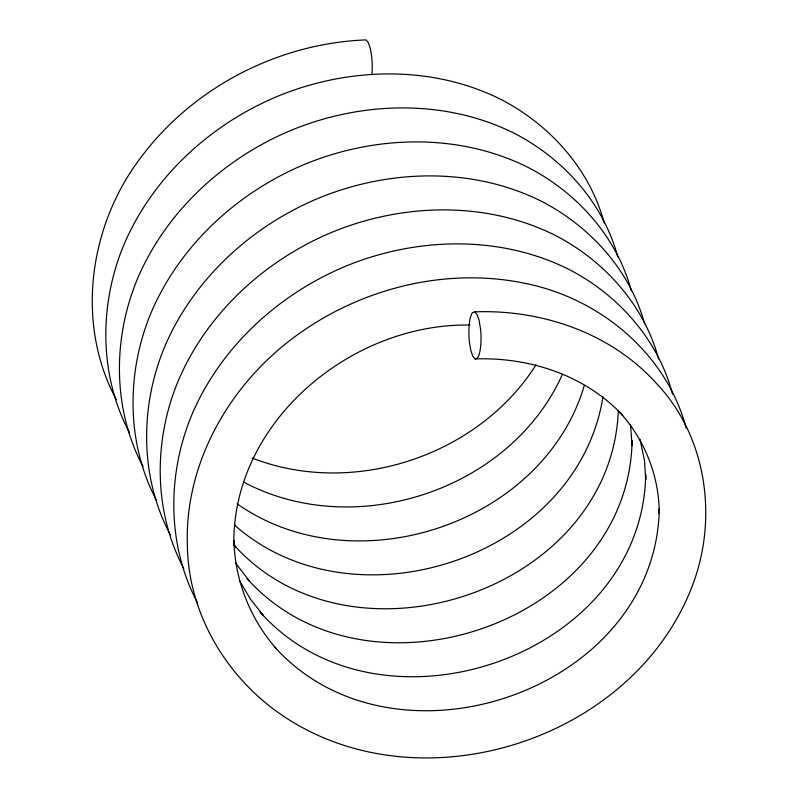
<?xml version="1.0" encoding="UTF-8"?>
<svg xmlns="http://www.w3.org/2000/svg" width="798" height="798" viewBox="0 0 798 798"><rect width="100%" height="100%" fill="white"/><g stroke="black" fill="none" stroke-linecap="round" stroke-linejoin="round"><path stroke-width="1.2" d="M618.32 410.352C611.597 590.171 353.773 676.674 234.562 545.712M602.979 396.726C577.562 557.303 354.891 631.487 234.572 525.124M584.355 385.434C543.328 524.146 354.621 586.45 237.116 503.817M562.47 374.172C510.92 490.102 354.741 541.633 243.39 481.912M536.096 364.736C478.162 456.237 352.935 497.453 252.058 458.022M686.11 428.087C667.876 357.823 606.719 304.188 537.563 286.273C451.419 263.769 356.806 287.609 287.519 342.342C226.273 390.571 184.557 466.222 187.38 545.303C188.158 611.896 224.697 674.579 278.482 712.734C416.616 810.529 635.218 741.631 693.372 583.019C717.821 516.356 706.28 436.007 656.654 383.648C611.258 333.015 541.782 309.355 474.8 311.838L472.506 312.676A23.691 6.025 88 0 0 469.404 342.133L470.77 350.292L472.765 356.187L475.089 358.93C529.124 356.955 585.343 375.24 622.729 415.419L619.338 411.888C644.744 439.329 659.238 476.226 659.278 513.623L659.318 508.735C655.886 691.058 394.312 780.035 274.512 646.839M475.089 358.93L477.384 358.093A23.691 6.025 88 0 0 480.526 328.636M469.902 325.045C351.359 322.971 232.188 421.723 233.844 544.565L233.894 540.436C234.871 580.206 250.203 619.178 276.557 648.974L274.392 646.739M247.32 578.859C367.12 712.055 628.694 623.078 632.126 440.755L632.086 445.643L630.48 424.456M234.323 545.513L235.769 546.999L233.455 544.066M247.2 578.759L249.365 580.984L235.719 563.238M474.8 311.838L477.124 314.582L479.119 320.477L480.466 328.666M239.191 580.226L250.612 599.338L262.961 614.979L260.068 612.006C379.519 746.32 642.26 657.582 645.722 474.75L645.682 479.638L644.535 460.885L639.956 439.05M116.358 399.768C76.119 325.005 88.388 229.615 137.535 162.004C189.665 89.087 276.627 43.282 366.033 39.9L368.357 42.643L370.352 48.548L371.698 56.738A23.691 6.025 88 0 1 371.828 74.803M129.446 432.676C98.214 373.823 99.032 301.185 125.605 240.806C154.662 175.799 210.512 124.847 275.619 97.117C347.01 67.042 431.858 64.429 501.852 99.91C550.331 125.226 590.061 169.535 604.166 222.991M143.042 466.67C111.81 407.808 112.628 335.18 139.201 274.791C168.258 209.794 224.108 158.842 289.215 131.111C360.606 101.037 445.454 98.423 515.448 133.894C563.927 159.221 603.657 203.53 617.762 256.986M156.637 500.655C125.406 441.803 126.224 369.175 152.797 308.786C181.854 243.789 237.704 192.837 302.811 165.106C374.202 135.022 459.05 132.418 529.044 167.889C577.523 193.216 617.253 237.525 631.358 290.981M170.233 534.65C139.002 475.798 139.82 403.16 166.393 342.781C195.45 277.784 251.3 226.822 316.407 199.091C387.798 169.016 472.645 166.403 542.64 201.884C590.72 227.041 630.35 270.831 644.585 323.828M183.829 568.645C152.598 509.782 153.416 437.154 179.989 376.776C209.046 311.769 264.896 260.816 330.003 233.086C401.394 203.011 486.241 200.398 556.236 235.869C604.714 261.195 644.445 305.504 658.55 358.96M197.425 602.63C166.193 543.777 167.011 471.149 193.585 410.761C222.642 345.763 278.492 294.811 343.599 267.081C414.99 236.996 499.837 234.393 569.832 269.864C618.709 295.35 658.53 340.177 672.515 394.092"/></g></svg>
